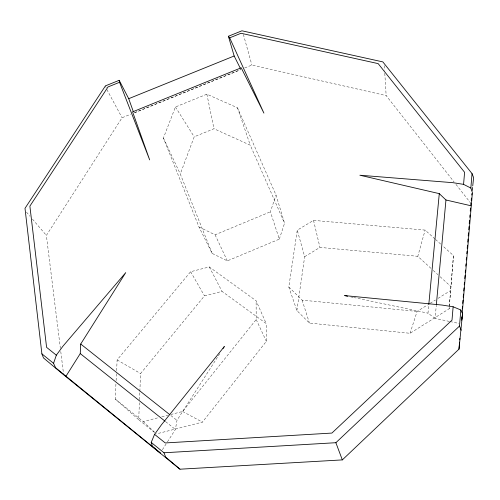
<?xml version="1.0" encoding="UTF-8"?>
<svg xmlns="http://www.w3.org/2000/svg" width="500" height="500" viewBox="0 0 500 500"><rect width="100%" height="100%" fill="white"/><g stroke="black" fill="none" stroke-linecap="round" stroke-linejoin="round"><path stroke-width="0.38" stroke-dasharray="2.5 1.88" d="M154.588 432.5L138.706 419.706L139.394 402.788M139.519 399.712L139.831 392.019M139.863 391.25L140.581 373.556L204.488 295.875L222.025 291.381L266.212 323.562L266.356 341.35L202.4 422.125L156.356 433.919M138.706 419.706L115.188 399.006L115.95 383.669M116.106 380.606L116.45 373.7M116.606 370.637L117.137 359.9L190.625 271.719L209.281 266.938L256.119 300.763L266.212 323.562M434.963 238.944L425.119 230.1L313.519 220.381L297.256 230.175L288.806 286.988L296.887 310.581L309.438 323.069L410.05 333.288L449.119 308.812L453.488 255.588L442.488 245.706M449.319 306.519L453.488 255.588M449.119 308.812L449.25 307.288M449.35 321.413L435.1 318.419L436.306 305.262M435.1 318.419L427.981 313.163L428.787 304.625M296.887 310.581L304.669 256.688L297.256 230.175M167.438 441.875L175.413 429.456L176.962 420.356L219.737 353.694M430.975 268.35L417.794 256.306L425.119 230.1M410.05 333.288L417.088 311.45L427.556 304.919M279.319 239.144L284.562 223.2L276.019 195.031L237.506 107.8L206.869 94.2L175.431 106.981L163.412 138.05L199.006 227L212.144 253.406L227.331 260.875L279.319 239.144L270.387 211.8L276.019 195.031M212.144 253.406L180.269 173.975L194.206 136.825L213.969 128.744L250.269 145.2L284.562 223.2M162.4 449.725L167.019 442.531M60.388 348.462L46.381 235.406L122.062 117.744L130.719 114.231M170.725 414.519L182.619 411.475L256.194 319.544L256.119 300.763M430.169 303.288L435.406 300.025M438.019 298.387L450.45 290.637M304.669 256.688L319.95 247.419L417.794 256.306M199.006 227L215.081 234.806L270.387 211.8M134.325 112.762L240.356 69.725M244.681 67.969L251.894 65.044L386.156 95.588L454.044 181.925M134.569 112.788L240.969 69.6M115.188 399.006L143.225 421.562L158.837 417.562M161.806 416.806L167.756 415.281M288.806 286.988L302.125 300.131L417.088 311.45M450.1 321.575L459.1 323.462M350.65 296.863L352.925 297.344M353.681 297.5L427.981 313.163M182.619 411.475L202.4 422.125M117.137 359.9L140.581 373.556M170.869 415.525L176.962 420.356M165.656 421.675L175.413 429.456M435.544 239.462L441.906 245.188M433.269 270.444L437.856 274.637M440.144 276.731L451.037 286.681M143.225 421.562L154.238 431.925M26.513 212.181L29.987 216.244M32.475 219.144L46.381 235.406M455.969 184.375L470.894 203.363M175.431 106.981L194.206 136.825M190.625 271.719L204.488 295.875M106.888 89.55L122.062 117.744M209.281 266.938L222.025 291.381M215.081 234.806L227.331 260.875M163.412 138.05L180.269 173.975M256.194 319.544L266.356 341.35M105.438 85.869L106.163 87.706M237.506 107.8L250.269 145.2M302.125 300.131L309.438 323.069M243.381 34.45L251.894 65.044M313.519 220.381L319.95 247.419M206.869 94.2L213.969 128.744M60.775 351.562L63.556 374.019M384.338 65.656L384.619 70.263M384.8 73.331L386.156 95.588"/><path stroke-width="0.75" d="M65.881 376.369L80.25 353.594L80.712 344.031L125.738 272.625L62.938 346.194L56.331 355.194L53.556 363.306L55.594 367.762L160.3 452.994L152.438 446.344L151.206 442.425L154.575 434.363L161.356 424.913L224.356 346.506L223.094 348.469M461.731 319.275L461.925 316.938M462.244 313.05L472.394 192.587L470.85 188.062L472.038 173.619L382.85 61.9L241.944 30.8L228.4 36.263L234.169 55.994L240.294 68.238M133.331 111.644L128.713 98.688L119.194 80.319L105.438 85.869L25 208.331L41.894 353.856L43.5 357.95L63.65 374.794L179.975 469.2L342.331 459.9L458.988 349.144L462.537 313.612L460.831 309.988L453.137 306.781L442.1 305.062L344.588 295.587L347.619 296.225M461.181 330.281L459.513 326.056L460.831 309.988M458.988 349.144L459.556 342.163M459.744 339.837L459.875 338.288M462.281 308.819L462.469 306.494M462.725 303.394L462.975 300.294M463.231 297.188L463.481 294.088M463.738 290.988L463.988 287.881M464.244 284.781L464.431 282.456M464.75 278.581L465 275.475M465.256 272.375L465.444 270.05M465.763 266.169L465.95 263.844M466.269 259.969L466.456 257.644M466.775 253.762L466.962 251.438M467.219 248.337L467.475 245.231M467.725 242.131L467.981 239.031M468.231 235.931L468.488 232.825M468.738 229.725L468.994 226.625M469.244 223.519L469.5 220.419M469.75 217.319L469.944 214.994M470.256 211.112L470.513 208.012M470.763 204.913L470.894 203.363M453.137 306.781L452 320.163L331.894 433.069L165.231 442.95L154.575 434.363M470.85 188.062L463.569 184.356L464.6 172.306L378.169 63.619L241.006 33.269L229.675 37.844L228.4 36.263M436.375 304.488L445.956 199.981L439.281 193.637L359.869 175.225L453.05 182.7L463.569 184.356M428.787 304.625L439.281 193.637M471.213 200.331L471.45 198.056M471.775 195.025L471.931 193.506M472.25 190.475L472.575 187.444M472.731 185.931L473.612 177.594L472.038 173.619M461.775 320.25L462.537 313.612M151.206 442.425L163.981 452.775L335.875 442.706L459.513 326.056M128.713 98.688L234.169 55.994M119.194 80.319L119.544 82.281L108.031 86.931L29.881 206.125L46.588 347.337L56.331 355.194M445.956 199.981L470.988 205.769M80.712 344.031L169.65 414.556M80.25 353.594L165.044 421.188M41.894 353.856L53.556 363.306M179.975 469.2L165.675 457.081L163.981 452.775M229.675 37.844L263.919 113.119L241.2 67.794L132.594 111.869L149.669 159.887L119.544 82.281M335.875 442.706L342.331 459.9"/></g></svg>
